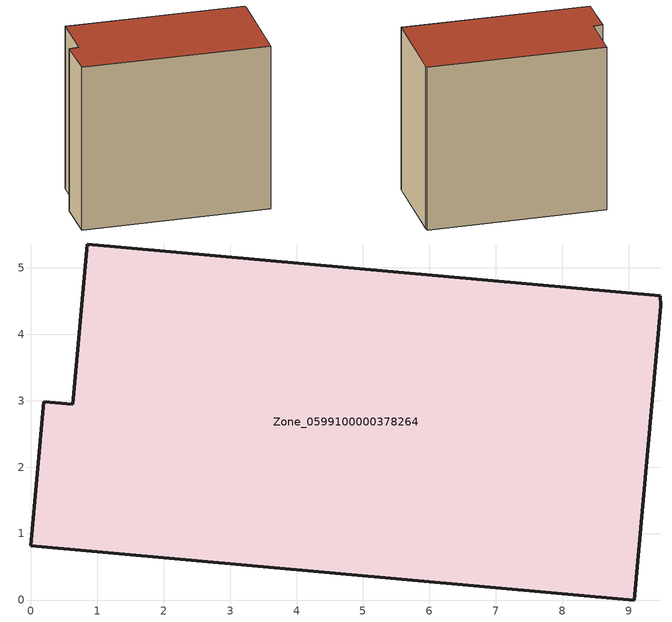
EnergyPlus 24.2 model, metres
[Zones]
Zone_0599100000378264
 floor ground (C_G): 9.08,0 0,0.82 0.19,2.98 0.63,2.95 0.85,5.36 9.47,4.58 9.48,4.43 z0
 wall outside (C_F): 0.63,2.95 0.19,2.98 0,0.82 9.08,0 9.48,4.43 9.47,4.58 0.85,5.36 0.63,2.95 z0:8.34
 roof outside (C_R): 9.08,0 9.48,4.43 9.47,4.58 0.85,5.36 0.63,2.95 0.19,2.98 0,0.82 z8.34
[BUILDING]
Pand.0599100000378264: North Axis=0; Terrain=City; Loads Convergence Tolerance Value=0.04; Temperature Convergence Tolerance Value=0.4; Solar Distribution=FullExterior; Maximum Number of Warmup Days=25; Minimum Number of Warmup Days=1
[Site:Location]
Rotterdam.The.Hague.AP_ZH_NLD Design_Conditions: Latitude=51.96; Longitude=4.45; Time Zone=1; Elevation=-4.5
[SITE:GROUNDTEMPERATURE:BUILDINGSURFACE]
18, 18, 18, 18, 18, 18, 18, 18, 18, 18, 18, 18
[MATERIAL] Thermal Absorptance=0.9; Solar Absorptance=0.7; Visible Absorptance=0.7
Name | Roughness | Thickness | Conductivity | Density | Specific Heat
G.TI.1992-2005 | MediumSmooth | 0.15 | 0.06 | 540 | 1210
F.TI.1992-2005 | Rough | 0.3 | 0.12 | 1920 | 840
R.TI.1992-2005 | MediumRough | 0.2 | 0.08 | 1500 | 1000
[CONSTRUCTION]
C_G: G.TI.1992-2005
C_F: F.TI.1992-2005
C_R: R.TI.1992-2005
[ZONE]
Zone_0599100000378264: Type=1; Multiplier=1; Ceiling Height=Autocalculate; Volume=Autocalculate; Floor Area=autocalculate; Part of Total Floor Area=Yes
[ZONEINFILTRATION:DESIGNFLOWRATE]
Infil_Zone_0599100000378264: Zone or ZoneList or Space or SpaceList=Zone_0599100000378264; Schedule=AlwaysOn; Design Flow Rate Calculation Method=Flow/Area; Flow Rate per Floor Area=0.0015; Constant Term Coefficient=1; Temperature Term Coefficient=0; Velocity Term Coefficient=0; Velocity Squared Term Coefficient=0
[HVACTEMPLATE:ZONE:IDEALLOADSAIRSYSTEM]
Zone_0599100000378264: Maximum Heating Supply Air Temperature=50; Minimum Cooling Supply Air Temperature=13; Maximum Heating Supply Air Humidity Ratio=0.0156; Minimum Cooling Supply Air Humidity Ratio=0.0077; Heating Limit=NoLimit; Cooling Limit=NoLimit; Dehumidification Control Type=ConstantSensibleHeatRatio; Cooling Sensible Heat Ratio=0.7; Dehumidification Setpoint=60; Humidification Control Type=None; Humidification Setpoint=30; Outdoor Air Method=None; Outdoor Air Flow Rate per Person=0.00944; Outdoor Air Flow Rate per Zone Floor Area=0; Outdoor Air Flow Rate per Zone=0; Demand Controlled Ventilation Type=None; Outdoor Air Economizer Type=NoEconomizer; Heat Recovery Type=None; Sensible Heat Recovery Effectiveness=0.7; Latent Heat Recovery Effectiveness=0.65
[ZONECONTROL:THERMOSTAT]
ThermostatControl_Zone_0599100000378264: Zone or ZoneList=Zone_0599100000378264; Control Type Schedule=DualSetpointControlType; Control 1=Thermostat_Zone_0599100000378264; Temperature Difference Between Cutout And Setpoint=0
[THERMOSTATSETPOINT:DUALSETPOINT]
Thermostat_Zone_0599100000378264: Heating Setpoint Temperature Schedule=HeatingSetpoint_Zone_0599100000378264; Cooling Setpoint Temperature Schedule=CoolingSetpoint_Zone_0599100000378264
[SCHEDULE:COMPACT]
HeatingSetpoint_Zone_0599100000378264: Through: 12/31, For: AllDays, Until: 24:00, 21
CoolingSetpoint_Zone_0599100000378264: Through: 12/31, For: AllDays, Until: 24:00, 24
DualSetpointControlType: Through: 12/31, For: AllDays, Until: 24:00, 4
AlwaysOn: Through: 12/31, For: AllDays, Until: 24:00, 1
